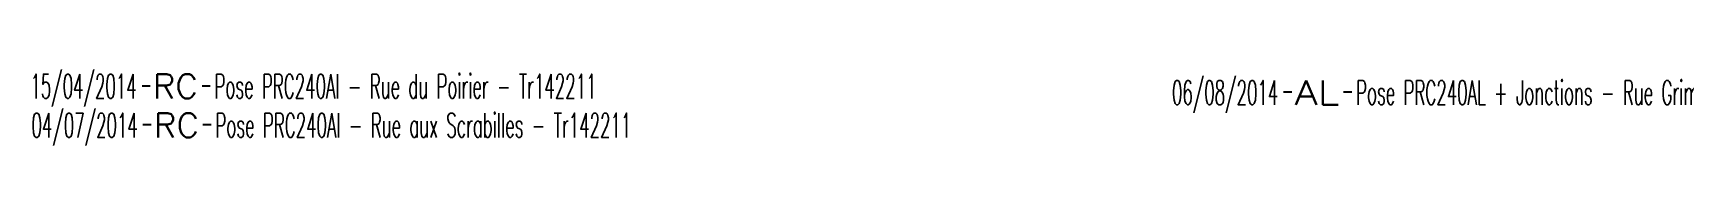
# Model space of a CAD drawing. Header units: millimetres. Extents: x 156382 to 158006, y 120998 to 122000.
# Drawn here: x 157441.1 to 157542.9, y 121484.8 to 121489.5 of the extents above; entities that cross this region are included whole.
import ezdxf
from ezdxf.enums import TextEntityAlignment as Align

# ---------------------------------------------------------------- set-up
doc = ezdxf.new("R2010")
doc.units = ezdxf.units.MM
doc.layers.get('0').update_dxf_attribs({"linetype": 'CONTINUOUS'})
doc.layers.add('M_110', color=1, linetype='M_ST_10')
doc.layers.add('M_910', color=7, linetype='CONTINUOUS')
doc.styles.get("Standard").update_dxf_attribs({"font": 'romans.shx', "width": 0.85})
doc.linetypes.add('M_ST_10', pattern='A,5,-0.3,["++",Standard,S=1,R=0,X=0,Y=-0.5],-2.8', length=8.1)

# ---------------------------------------------------------------- blocks, each defined once
blk = doc.blocks.new('GIS_MODF')
at = {"color": 0, "linetype": 'Continuous', "flags": 128}
for points in [[(-2.18, -0.01), (-1.68, -0.01)], [(1.52, -0.01), (2.02, -0.01)]]:
    blk.add_lwpolyline(points, dxfattribs=at)
at = {"color": 0, "linetype": 'Continuous', "width": 0.5}
blk.add_attdef('DATE', text='', height=1.5, dxfattribs=at).set_placement((-2.5, -0.8), align=Align.RIGHT)
at = {"color": 0, "linetype": 'Continuous', "width": 1.771291}
blk.add_attdef('USER', text='', height=1.5, dxfattribs=at).set_placement((-1.51, -0.8), (1.28, -0.8), align=Align.FIT)
at = {"color": 0, "linetype": 'Continuous', "width": 0.5}
blk.add_attdef('DESC', (2.29, -0.8), '', height=1.5, dxfattribs=at)

msp = doc.modelspace()

# ---------------------------------------------------------------- block references
at = {"layer": 'M_110'}
ref = msp.add_blockref('GIS_MODF', (157450.02, 121488.48), dxfattribs=at)
ref.add_attrib('DATE', '15/04/2014', dxfattribs={"layer": '0', "color": 0, "linetype": 'Continuous', "height": 1.5, "width": 0.5}).set_placement((157447.51, 121487.69), align=Align.RIGHT)
ref.add_attrib('USER', 'RC', dxfattribs={"layer": '0', "color": 0, "linetype": 'Continuous', "height": 1.5, "width": 0.99919}).set_placement((157448.51, 121487.69), (157451.29, 121487.69), align=Align.FIT)
ref.add_attrib('DESC', 'Pose PRC240Al - Rue du Poirier - Tr142211', (157452.31, 121487.69), dxfattribs={"layer": '0', "color": 0, "linetype": 'Continuous', "height": 1.5, "width": 0.5})
ref = msp.add_blockref('GIS_MODF', (157450.08, 121486.09), dxfattribs=at)
ref.add_attrib('DATE', '04/07/2014', dxfattribs={"layer": '0', "color": 0, "linetype": 'Continuous', "height": 1.5, "width": 0.5}).set_placement((157447.58, 121485.29), align=Align.RIGHT)
ref.add_attrib('USER', 'RC', dxfattribs={"layer": '0', "color": 0, "linetype": 'Continuous', "height": 1.5, "width": 0.99919}).set_placement((157448.57, 121485.29), (157451.36, 121485.29), align=Align.FIT)
ref.add_attrib('DESC', 'Pose PRC240Al - Rue aux Scrabilles - Tr142211', (157452.37, 121485.29), dxfattribs={"layer": '0', "color": 0, "linetype": 'Continuous', "height": 1.5, "width": 0.5})
at = {"layer": 'M_910', "linetype": 'Continuous'}
ref = msp.add_blockref('GIS_MODF', (157520.43, 121488.1), dxfattribs=at)
ref.add_attrib('DATE', '06/08/2014', dxfattribs={"layer": '0', "color": 0, "linetype": 'Continuous', "height": 1.5, "width": 0.5}).set_placement((157517.92, 121487.3), align=Align.RIGHT)
ref.add_attrib('USER', 'AL', dxfattribs={"layer": '0', "color": 0, "linetype": 'Continuous', "height": 1.5, "width": 1.14613}).set_placement((157518.92, 121487.3), (157521.7, 121487.3), align=Align.FIT)
ref.add_attrib('DESC', 'Pose PRC240AL + Jonctions - Rue Grimard - TR175706', (157522.72, 121487.3), dxfattribs={"layer": '0', "color": 0, "linetype": 'Continuous', "height": 1.5, "width": 0.5})

doc.saveas('drawing.dxf')
